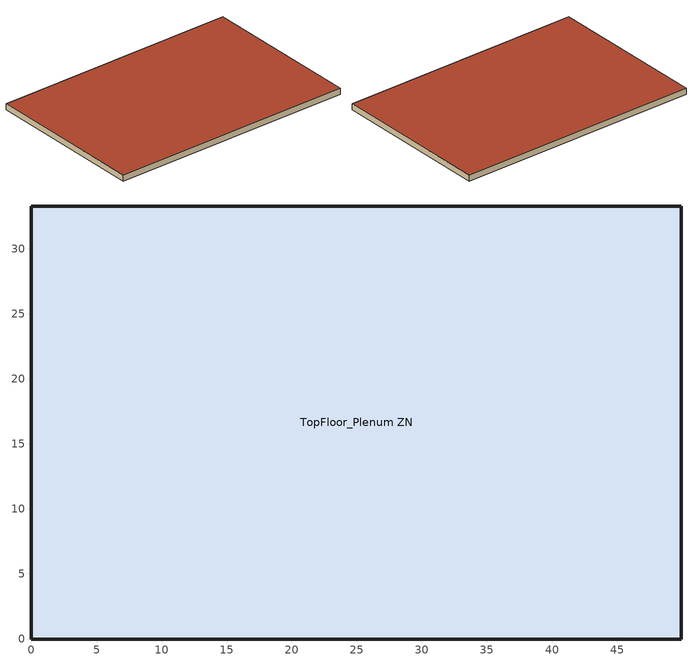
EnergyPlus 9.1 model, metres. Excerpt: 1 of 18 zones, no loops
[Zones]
TopFloor_Plenum ZN
 floor to Perimeter_top_ZN_1 ZN (Plenum Acoustical Tile): 45.34,4.57 49.91,0 0,0 4.57,4.57 z10.67
 floor to Perimeter_top_ZN_2 ZN (Plenum Acoustical Tile): 49.91,33.27 49.91,0 45.34,4.57 45.34,28.7 z10.67
 floor to Perimeter_top_ZN_3 ZN (Plenum Acoustical Tile): 49.91,33.27 45.34,28.7 4.57,28.7 0,33.27 z10.67
 floor to Perimeter_top_ZN_4 ZN (Plenum Acoustical Tile): 0,33.27 4.57,28.7 4.57,4.57 0,0 z10.67
 floor to Core_top ZN (Plenum Acoustical Tile): 45.34,28.7 45.34,4.57 4.57,4.57 4.57,28.7 z10.67
 wall outside (Typical Insulated Steel Framed Exterior Wall R-11.9): 49.91,0 49.91,33.27 0,33.27 0,0 49.91,0 z10.67:11.89
 roof outside (Typical IEAD Roof - Highly Reflective R-20.83): 49.91,0 49.91,33.27 0,33.27 0,0 z11.89
[Building]
-MediumOffice-ASHRAE 169-2006-3B created: 2019-11-20 10:32:23 -0800: North Axis {deg}=0; Terrain=City; Loads Convergence Tolerance Value=0.04; Temperature Convergence Tolerance Value {deltaC}=0.2; Solar Distribution=FullInteriorAndExterior; Maximum Number of Warmup Days=25; Minimum Number of Warmup Days=6
[Site:Location]
El Paso International Ap  Ut_TX_USA: Latitude {deg}=31.77; Longitude {deg}=-106.5; Time Zone {hr}=-7; Elevation {m}=1186
[Site:GroundTemperature:BuildingSurface]
20.62, 20.61, 20.7, 20.75, 20.89, 23.14, 23.54, 23.59, 23.58, 21.32, 20.9, 20.72
[Site:WaterMainsTemperature]
Calculation Method=Correlation; Annual Average Outdoor Air Temperature {C}=17.9417; Maximum Difference In Monthly Average Outdoor Air Temperatures {deltaC}=21.1
[SizingPeriod:DesignDay] Day of Month=21; Dry-Bulb Temperature Range Modifier Type=DefaultMultipliers; Humidity Condition Type=Wetbulb; Barometric Pressure {Pa}=87865; Rain Indicator=No; Snow Indicator=No; Daylight Saving Time Indicator=No
Name | Month | Day Type | Maximum Dry-Bulb Temperature {C} | Daily Dry-Bulb Temperature Range {deltaC} | Wetbulb or DewPoint at Maximum Dry-Bulb {C} | Wind Speed {m/s} | Wind Direction {deg} | Solar Model Indicator | ASHRAE Clear Sky Optical Depth for Beam Irradiance (taub) | ASHRAE Clear Sky Optical Depth for Diffuse Irradiance (taud) | Sky Clearness
El Paso International Ap  Ut Ann Clg .4% Condns DB=>MWB | 7 | SummerDesignDay | 38.1 | 13 | 18.1 | 3.9 | 280 | ASHRAETau | 0.605 | 1.547
El Paso International Ap  Ut Ann Htg 99.6% Condns DB | 12 | WinterDesignDay | -5.2 | 0 | -5.2 | 2.2 | 20 | ASHRAEClearSky |  |  | 0
[Material]
Name | Roughness | Thickness {m} | Conductivity {W/m-K} | Density {kg/m3} | Specific Heat {J/kg-K} | Thermal Absorptance | Solar Absorptance | Visible Absorptance
25mm Stucco | Smooth | 0.0254 | 0.72 | 1856 | 840 | 0.9 | 0.7 | 0.7
5/8 in. Gypsum Board | MediumSmooth | 0.0159 | 0.16 | 800 | 1090 | 0.9 | 0.7 | 0.7
Acoustic Tile - 1/2 in. | MediumSmooth | 0.0127 | 0.0576335 | 288.332 | 795.492 | 0.9 | 0 | 0
Metal Roof Surface | Smooth | 0.0008 | 45.28 | 7824 | 500 | 0.9 | 0.7 | 0.7
Roof Membrane - Highly Reflective | VeryRough | 0.0095 | 0.16 | 1121.29 | 1460 | 0.75 | 0.45 | 0.7
Std Wood 6inch | MediumSmooth | 0.15 | 0.12 | 540 | 1210 | 0.9 | 0.7 | 0.7
[Material:NoMass] Roughness=Smooth; Thermal Absorptance=0.9; Solar Absorptance=0.7; Visible Absorptance=0.7
Name | Thermal Resistance {m2-K/W}
Typical Insulation R-19.72 | 3.4722
Typical Insulation R-9.73 | 1.71283
[Construction]
InteriorFurnishings: Std Wood 6inch
Plenum Acoustical Tile: Acoustic Tile - 1/2 in.
Typical IEAD Roof - Highly Reflective R-20.83: Roof Membrane - Highly Reflective, Typical Insulation R-19.72, Metal Roof Surface
Typical Insulated Steel Framed Exterior Wall R-11.9: 25mm Stucco, 5/8 in. Gypsum Board, Typical Insulation R-9.73, 5/8 in. Gypsum Board
[Zone]
TopFloor_Plenum ZN: Part of Total Floor Area=No
[InternalMass]
TopFloor_Plenum Mass: Construction=InteriorFurnishings; Zone=TopFloor_Plenum ZN; Surface Area {m2}=3321.46
[ZoneInfiltration:DesignFlowRate]
TopFloor_Plenum Infiltration: Zone or ZoneList=TopFloor_Plenum ZN; Schedule=OfficeMedium INFIL_SCH_PNNL; Design Flow Rate Calculation Method=Flow/ExteriorArea; Flow per Exterior Surface Area {m3/s-m2}=6.19946e-05; Constant Term Coefficient=0; Temperature Term Coefficient=0; Velocity Term Coefficient=0.224; Velocity Squared Term Coefficient=0
[AvailabilityManager:NightCycle] Applicability Schedule=Always On Discrete; Fan Schedule=OfficeMedium HVACOperationSchd; Control Type=CycleOnAny; Thermostat Tolerance {deltaC}=1; Cycling Run Time Control Type=FixedRunTime; Cycling Run Time {s}=1800
Availability Manager Night Cycle 1; Availability Manager Night Cycle 2; Availability Manager Night Cycle 3
[AvailabilityManager:Scheduled] Schedule=Always On Discrete
5 Zone PVAV OA System Availability Manager; 5 Zone PVAV 1 OA System Availability Manager; 5 Zone PVAV 2 OA System Availability Manager
[AirLoopHVAC:ReturnPlenum]
Air Loop HVAC Return Plenum 3: Zone=TopFloor_Plenum ZN
[Exterior:Lights] Control Option=AstronomicalClock
Name | Schedule | Design Level {W}
NonDimming Exterior Lights Def | OfficeMedium Exterior_lighting_schedule_a | 519.2
Occ Sensing Exterior Lights Def | OfficeMedium Exterior_lighting_schedule_b | 7402.3
[EnergyManagementSystem:Sensor] Output:Variable or Output:Meter Index Key=Environment; Output:Variable or Output:Meter=Site Outdoor Air Drybulb Temperature
OAT; OAT_1; OAT_2
[EnergyManagementSystem:Actuator] Actuated Component Type=Schedule:Year; Actuated Component Control Type=Schedule Value
Name | Actuated Component Unique
SYS5ZonePVAV1ClgSch0; SYS5ZonePVAV2ClgSch0; SYS5ZonePVAVClgSch0 | OfficeMedium CLGSETP_SCH_NO_SETBACK
SYS5ZonePVAV1HtgSch0; SYS5ZonePVAV2HtgSch0; SYS5ZonePVAVHtgSch0 | OfficeMedium HTGSETP_SCH_PACU_VAV_bot
[EnergyManagementSystem:Program]
SYS5ZonePVAV1OptimumStartProg0: IF DaylightSavings==0 && DayOfWeek>1 && Hour==5 && OAT_1<23.9 && OAT_1>1.7; SET SYS5ZonePVAV1ClgSch0 = 29.4; SET SYS5ZonePVAV1HtgSch0 = 15.6; ELSEIF DaylightSavings==0 && DayOfWeek==1 && Hour==7 && OAT_1<23.9 && OAT_1>1.7; SET SYS5ZonePVAV1ClgSch0 = 29.4; SET SYS5ZonePVAV1HtgSch0 = 15.6; ELSEIF DaylightSavings==1 && DayOfWeek>1 && Hour==4 && OAT_1<23.9 && OAT_1>1.7; SET SYS5ZonePVAV1ClgSch0 = 29.4; SET SYS5ZonePVAV1HtgSch0 = 15.6; ELSEIF DaylightSavings==1 && DayOfWeek==1 && Hour==6 && OAT_1<23.9 && OAT_1>1.7; SET SYS5ZonePVAV1ClgSch0 = 29.4; SET SYS5ZonePVAV1HtgSch0 = 15.6; ELSE; SET SYS5ZonePVAV1ClgSch0 = NULL; SET SYS5ZonePVAV1HtgSch0 = NULL; ENDIF
SYS5ZonePVAV2OptimumStartProg0: IF DaylightSavings==0 && DayOfWeek>1 && Hour==5 && OAT_2<23.9 && OAT_2>1.7; SET SYS5ZonePVAV2ClgSch0 = 29.4; SET SYS5ZonePVAV2HtgSch0 = 15.6; ELSEIF DaylightSavings==0 && DayOfWeek==1 && Hour==7 && OAT_2<23.9 && OAT_2>1.7; SET SYS5ZonePVAV2ClgSch0 = 29.4; SET SYS5ZonePVAV2HtgSch0 = 15.6; ELSEIF DaylightSavings==1 && DayOfWeek>1 && Hour==4 && OAT_2<23.9 && OAT_2>1.7; SET SYS5ZonePVAV2ClgSch0 = 29.4; SET SYS5ZonePVAV2HtgSch0 = 15.6; ELSEIF DaylightSavings==1 && DayOfWeek==1 && Hour==6 && OAT_2<23.9 && OAT_2>1.7; SET SYS5ZonePVAV2ClgSch0 = 29.4; SET SYS5ZonePVAV2HtgSch0 = 15.6; ELSE; SET SYS5ZonePVAV2ClgSch0 = NULL; SET SYS5ZonePVAV2HtgSch0 = NULL; ENDIF
SYS5ZonePVAVOptimumStartProg0: IF DaylightSavings==0 && DayOfWeek>1 && Hour==5 && OAT<23.9 && OAT>1.7; SET SYS5ZonePVAVClgSch0 = 29.4; SET SYS5ZonePVAVHtgSch0 = 15.6; ELSEIF DaylightSavings==0 && DayOfWeek==1 && Hour==7 && OAT<23.9 && OAT>1.7; SET SYS5ZonePVAVClgSch0 = 29.4; SET SYS5ZonePVAVHtgSch0 = 15.6; ELSEIF DaylightSavings==1 && DayOfWeek>1 && Hour==4 && OAT<23.9 && OAT>1.7; SET SYS5ZonePVAVClgSch0 = 29.4; SET SYS5ZonePVAVHtgSch0 = 15.6; ELSEIF DaylightSavings==1 && DayOfWeek==1 && Hour==6 && OAT<23.9 && OAT>1.7; SET SYS5ZonePVAVClgSch0 = 29.4; SET SYS5ZonePVAVHtgSch0 = 15.6; ELSE; SET SYS5ZonePVAVClgSch0 = NULL; SET SYS5ZonePVAVHtgSch0 = NULL; ENDIF
[EnergyManagementSystem:ProgramCallingManager]
SYS5ZonePVAV1OptimumStartCallingManager0: BeginTimestepBeforePredictor; SYS5ZonePVAV1OptimumStartProg0
SYS5ZonePVAV2OptimumStartCallingManager0: BeginTimestepBeforePredictor; SYS5ZonePVAV2OptimumStartProg0
SYS5ZonePVAVOptimumStartCallingManager0: BeginTimestepBeforePredictor; SYS5ZonePVAVOptimumStartProg0
[Schedule:Day:Interval]
OfficeMedium CLGSETP_SCH_NO_SETBACK Default; OfficeMedium CLGSETP_SCH_NO_SETBACK Default|WntrDsn|Sat|Wkdy Day; OfficeMedium CLGSETP_SCH_NO_SETBACK Winter Design Day: No, 24:00, 24
OfficeMedium CLGSETP_SCH_NO_SETBACK Summer Design Day: No, 05:00, 26.7, 06:00, 25.7, 07:00, 25, 22:00, 24, 24:00, 26.7
OfficeMedium Exterior_lighting_schedule_a Default; OfficeMedium Exterior_lighting_schedule_a Summer Design Day; OfficeMedium Exterior_lighting_schedule_a Winter Design Day: No, 06:00, 0, 24:00, 1
OfficeMedium Exterior_lighting_schedule_b Default; OfficeMedium Exterior_lighting_schedule_b Summer Design Day; OfficeMedium Exterior_lighting_schedule_b Winter Design Day: No, 06:00, 0.7, 24:00, 1
OfficeMedium HTGSETP_SCH_PACU_VAV_bot Default; OfficeMedium HTGSETP_SCH_PACU_VAV_bot Summer Design Day: No, 24:00, 15.6
OfficeMedium HTGSETP_SCH_PACU_VAV_bot Sat Day: No, 05:00, 15.6, 17:00, 21, 24:00, 15.6
OfficeMedium HTGSETP_SCH_PACU_VAV_bot Winter Design Day: No, 05:00, 15.6, 06:00, 17.6, 07:00, 19.6, 22:00, 21, 24:00, 15.6
OfficeMedium HTGSETP_SCH_PACU_VAV_bot Wkdy Day: No, 05:00, 15.6, 22:00, 21, 24:00, 15.6
OfficeMedium HVACOperationSchd Default: No, 24:00, 0
OfficeMedium HVACOperationSchd SmrDsn|Wkdy Day; OfficeMedium HVACOperationSchd Summer Design Day: No, 06:00, 0, 22:00, 1, 24:00, 0
OfficeMedium HVACOperationSchd Winter Design Day; OfficeMedium HVACOperationSchd WntrDsn|Sat Day: No, 06:00, 0, 18:00, 1, 24:00, 0
OfficeMedium INFIL_SCH_PNNL Default: No, 24:00, 1
OfficeMedium INFIL_SCH_PNNL SmrDsn|Wkdy Day; OfficeMedium INFIL_SCH_PNNL Summer Design Day: No, 06:00, 1, 22:00, 0.25, 24:00, 1
OfficeMedium INFIL_SCH_PNNL Winter Design Day; OfficeMedium INFIL_SCH_PNNL WntrDsn|Sat Day: No, 06:00, 1, 18:00, 0.25, 24:00, 1
[Schedule:Week:Daily]
OfficeMedium CLGSETP_SCH_NO_SETBACK Week Rule - Jan1-Dec31: OfficeMedium CLGSETP_SCH_NO_SETBACK Default, OfficeMedium CLGSETP_SCH_NO_SETBACK Default|WntrDsn|Sat|Wkdy Day, OfficeMedium CLGSETP_SCH_NO_SETBACK Default|WntrDsn|Sat|Wkdy Day, OfficeMedium CLGSETP_SCH_NO_SETBACK Default|WntrDsn|Sat|Wkdy Day, OfficeMedium CLGSETP_SCH_NO_SETBACK Default|WntrDsn|Sat|Wkdy Day, OfficeMedium CLGSETP_SCH_NO_SETBACK Default|WntrDsn|Sat|Wkdy Day, OfficeMedium CLGSETP_SCH_NO_SETBACK Default|WntrDsn|Sat|Wkdy Day, OfficeMedium CLGSETP_SCH_NO_SETBACK Default, OfficeMedium CLGSETP_SCH_NO_SETBACK Summer Design Day, OfficeMedium CLGSETP_SCH_NO_SETBACK Winter Design Day, OfficeMedium CLGSETP_SCH_NO_SETBACK Default, OfficeMedium CLGSETP_SCH_NO_SETBACK Default
OfficeMedium Exterior_lighting_schedule_a Week Rule - Jan1-Dec31: OfficeMedium Exterior_lighting_schedule_a Default, OfficeMedium Exterior_lighting_schedule_a Default, OfficeMedium Exterior_lighting_schedule_a Default, OfficeMedium Exterior_lighting_schedule_a Default, OfficeMedium Exterior_lighting_schedule_a Default, OfficeMedium Exterior_lighting_schedule_a Default, OfficeMedium Exterior_lighting_schedule_a Default, OfficeMedium Exterior_lighting_schedule_a Default, OfficeMedium Exterior_lighting_schedule_a Summer Design Day, OfficeMedium Exterior_lighting_schedule_a Winter Design Day, OfficeMedium Exterior_lighting_schedule_a Default, OfficeMedium Exterior_lighting_schedule_a Default
OfficeMedium Exterior_lighting_schedule_b Week Rule - Jan1-Dec31: OfficeMedium Exterior_lighting_schedule_b Default, OfficeMedium Exterior_lighting_schedule_b Default, OfficeMedium Exterior_lighting_schedule_b Default, OfficeMedium Exterior_lighting_schedule_b Default, OfficeMedium Exterior_lighting_schedule_b Default, OfficeMedium Exterior_lighting_schedule_b Default, OfficeMedium Exterior_lighting_schedule_b Default, OfficeMedium Exterior_lighting_schedule_b Default, OfficeMedium Exterior_lighting_schedule_b Summer Design Day, OfficeMedium Exterior_lighting_schedule_b Winter Design Day, OfficeMedium Exterior_lighting_schedule_b Default, OfficeMedium Exterior_lighting_schedule_b Default
OfficeMedium HTGSETP_SCH_PACU_VAV_bot Week Rule - Jan1-Dec31: OfficeMedium HTGSETP_SCH_PACU_VAV_bot Default, OfficeMedium HTGSETP_SCH_PACU_VAV_bot Wkdy Day, OfficeMedium HTGSETP_SCH_PACU_VAV_bot Wkdy Day, OfficeMedium HTGSETP_SCH_PACU_VAV_bot Wkdy Day, OfficeMedium HTGSETP_SCH_PACU_VAV_bot Wkdy Day, OfficeMedium HTGSETP_SCH_PACU_VAV_bot Wkdy Day, OfficeMedium HTGSETP_SCH_PACU_VAV_bot Sat Day, OfficeMedium HTGSETP_SCH_PACU_VAV_bot Default, OfficeMedium HTGSETP_SCH_PACU_VAV_bot Summer Design Day, OfficeMedium HTGSETP_SCH_PACU_VAV_bot Winter Design Day, OfficeMedium HTGSETP_SCH_PACU_VAV_bot Default, OfficeMedium HTGSETP_SCH_PACU_VAV_bot Default
OfficeMedium HVACOperationSchd Week Rule - Jan1-Dec31: OfficeMedium HVACOperationSchd Default, OfficeMedium HVACOperationSchd SmrDsn|Wkdy Day, OfficeMedium HVACOperationSchd SmrDsn|Wkdy Day, OfficeMedium HVACOperationSchd SmrDsn|Wkdy Day, OfficeMedium HVACOperationSchd SmrDsn|Wkdy Day, OfficeMedium HVACOperationSchd SmrDsn|Wkdy Day, OfficeMedium HVACOperationSchd WntrDsn|Sat Day, OfficeMedium HVACOperationSchd Default, OfficeMedium HVACOperationSchd Summer Design Day, OfficeMedium HVACOperationSchd Winter Design Day, OfficeMedium HVACOperationSchd Default, OfficeMedium HVACOperationSchd Default
OfficeMedium INFIL_SCH_PNNL Week Rule - Jan1-Dec31: OfficeMedium INFIL_SCH_PNNL Default, OfficeMedium INFIL_SCH_PNNL SmrDsn|Wkdy Day, OfficeMedium INFIL_SCH_PNNL SmrDsn|Wkdy Day, OfficeMedium INFIL_SCH_PNNL SmrDsn|Wkdy Day, OfficeMedium INFIL_SCH_PNNL SmrDsn|Wkdy Day, OfficeMedium INFIL_SCH_PNNL SmrDsn|Wkdy Day, OfficeMedium INFIL_SCH_PNNL WntrDsn|Sat Day, OfficeMedium INFIL_SCH_PNNL Default, OfficeMedium INFIL_SCH_PNNL Summer Design Day, OfficeMedium INFIL_SCH_PNNL Winter Design Day, OfficeMedium INFIL_SCH_PNNL Default, OfficeMedium INFIL_SCH_PNNL Default
[Schedule:Year]
OfficeMedium CLGSETP_SCH_NO_SETBACK: OfficeMedium CLGSETP_SCH_NO_SETBACK Week Rule - Jan1-Dec31, 1, 1, 12, 31
OfficeMedium Exterior_lighting_schedule_a: OfficeMedium Exterior_lighting_schedule_a Week Rule - Jan1-Dec31, 1, 1, 12, 31
OfficeMedium Exterior_lighting_schedule_b: OfficeMedium Exterior_lighting_schedule_b Week Rule - Jan1-Dec31, 1, 1, 12, 31
OfficeMedium HTGSETP_SCH_PACU_VAV_bot: OfficeMedium HTGSETP_SCH_PACU_VAV_bot Week Rule - Jan1-Dec31, 1, 1, 12, 31
OfficeMedium HVACOperationSchd: OfficeMedium HVACOperationSchd Week Rule - Jan1-Dec31, 1, 1, 12, 31
OfficeMedium INFIL_SCH_PNNL: OfficeMedium INFIL_SCH_PNNL Week Rule - Jan1-Dec31, 1, 1, 12, 31
[Schedule:Constant]
Always On Discrete: Hourly Value=1
